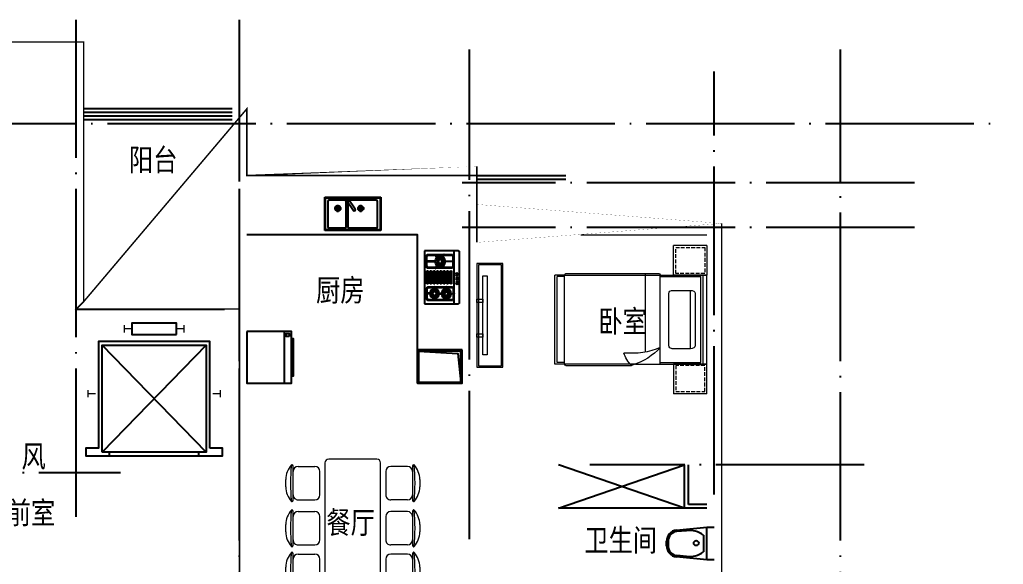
# Model space of a CAD drawing. Extents: x 164940 to 3842273, y 640355 to 1124023.
# Drawn here: x 3807364 to 3820622, y 1103118 to 1110457 of the extents above; entities that cross this region are included whole.
import ezdxf

# ---------------------------------------------------------------- set-up
doc = ezdxf.new("R2010")
doc.units = 0
doc.header["$LTSCALE"] = 1000
doc.header["$MEASUREMENT"] = 0
doc.linetypes.add('DASH', pattern=[0.35, 0.25, -0.1])
doc.linetypes.add('DOTE', pattern=[2.4200000000000004, 2, -0.2, 0.02, -0.2])
for name, color, linetype in [('-厨卫', 154, 'Continuous'), ('-文字', 7, 'Continuous'), ('-管井', 228, 'Continuous'), ('-阳台栏杆', 152, 'Continuous'), ('DOTE', 1, 'DOTE'), ('STAIR', 43, 'Continuous')]:
    doc.layers.add(name, color=color, linetype=linetype)
doc.layers.add('-家具', color=33, linetype='Continuous', lineweight=9)
doc.layers.add('看线', color=5, linetype='Continuous', lineweight=0)
doc.layers.add('-面积-户', color=174, linetype='DASH', plot=False)
doc.styles.add('-黑体', font='SIMHEI.TTF', dxfattribs={"width": 0.8})

# ---------------------------------------------------------------- blocks, each defined once
blk = doc.blocks.new('A$C45025D1E')
for p, q in [((1620.000082479499, 50.00004695117241), (220.0000824794988, 1490.000046951172)), ((1620.000082479499, 1490.000046951143), (220.0000824794988, 50.00004695117241)), ((320.0000824794988, 4.695117240771651e-05), (320.0000824794988, 50.00004695117241)), ((1520.000082479499, 4.695117240771651e-05), (1520.000082479499, 50.00004695117241))]:
    blk.add_line(p, q)
at = {"const_width": 18}
for points in [[(520.0000824794988, 1760.000046951172), (520.0000824794988, 1660.000046951172)], [(1320.000082479499, 1760.000046951172), (1320.000082479499, 1660.000046951172)], [(620.0000824794988, 1710.000046951172), (520.0000824794988, 1710.000046951172)], [(1220.000082479499, 1710.000046951172), (1320.000082479499, 1710.000046951172)], [(30.00008247949881, 885.0000469511724), (30.00008247949881, 785.0000469511724)], [(130.0000824794988, 835.0000469511724), (30.00008247949881, 835.0000469511724)], [(1710.000082479499, 835.0000469511724), (1810.000082479499, 835.0000469511724)], [(1810.000082479499, 885.0000469511724), (1810.000082479499, 785.0000469511724)]]:
    blk.add_lwpolyline(points, dxfattribs=at)
for points in [[(1220.000082479499, 1635.000046951172), (1220.000082479499, 1785.000046951143), (620.0000824794988, 1785.000046951143), (620.0000824794988, 1635.000046951172)], [(1670.000082479499, 100.0000469511724), (1670.000082479499, 1540.000046951143), (170.0000824794988, 1540.000046951143), (170.0000824794988, 100.0000469511724), (8.247949881479144e-05, 100.0000469511724), (8.247949881479144e-05, 4.695117240771651e-05), (1840.000082479499, 4.695117240771651e-05), (1840.000082479499, 100.0000469511724)], [(220.0000824794988, 50.00004695117241), (220.0000824794988, 1490.000046951172), (1620.000082479499, 1490.000046951143), (1620.000082479499, 50.00004695117241)]]:
    blk.add_lwpolyline(points, close=True)
blk = doc.blocks.new('xc1')
for p, q in [((-378.479559328407, 0), (-378.479559328407, 450)), ((-378.479559328407, 450), (378.479559328407, 450)), ((-368.479559328407, 10), (-368.479559328407, 440)), ((-368.479559328407, 440), (368.479559328407, 440)), ((-105.4814500464126, 408.4109874444548), (-322.7741475421935, 408.4109874444548)), ((-63.46327990386635, 426.5922091635293), (-85.18003832641989, 411.4023201439995)), ((-85.18003832641989, 411.4023201439995), (11.55814302526414, 273.0971809896873)), ((33.27490144781768, 288.2870700092171), (-63.46327990386635, 426.5922091635293)), ((316.1396116139367, 408.4109874444548), (-52.93655653111637, 408.4109874444548)), ((368.479559328407, 440), (368.479559328407, 10)), ((378.479559328407, 450), (378.479559328407, 0)), ((-337.7741475421935, 393.4109874444548), (-337.7741475421935, 50.34326487750513)), ((-152.5775352483615, 299.6288677822449), (-248.6143078319728, 299.6288677822449)), ((-200.7713974397629, 248.1341190802632), (-200.7713974397629, 348.3189120593015)), ((-90.48145004641265, 50.34326487750513), (-90.48145004641265, 393.4109874444548)), ((-67.93655653111637, 393.4109874444548), (-67.93655653111637, 50.34326487750513)), ((155.8082830496132, 299.6288677822449), (59.77151046600193, 299.6288677822449)), ((107.6144208582118, 248.1341190802632), (107.6144208582118, 348.3189120593015)), ((331.1396116139367, 50.34326487750513), (331.1396116139367, 393.4109874444548)), ((378.479559328407, 0), (-378.479559328407, 0)), ((368.479559328407, 10), (-368.479559328407, 10)), ((-322.7741475421935, 35.34326487750513), (-105.4814500464126, 35.34326487750513)), ((-52.93655653111637, 35.34326487750513), (316.1396116139367, 35.34326487750513))]:
    blk.add_line(p, q)
for centre, radius in [((-200.7713974397629, 299.6288677822449), 36.13484355663392), ((-200.7713974397629, 299.6288677822449), 27.13484355663391), ((107.6144208582118, 299.6288677822449), 36.13484355663392), ((107.6144208582118, 299.6288677822449), 27.13484355663391)]:
    blk.add_circle(centre, radius)
for centre, radius, start, end in [((-322.7741475421935, 393.4109874444548), 15, 90, 180), ((-105.4814500464126, 393.4109874444548), 15, 0, 90), ((-74.32165911514312, 418.9972646537353), 21.70012077171123, 342.6067890294068, 267.3353041389163), ((-52.93655653111637, 393.4109874444548), 15, 90, 180), ((316.1396116139367, 393.4109874444548), 15, 0, 90), ((22.41652223654091, 280.6921254994231), 13.25094642638578, 214.9710466112959, 34.97104661129587), ((-322.7741475421935, 50.34326487750513), 15, 180, 270), ((-105.4814500464126, 50.34326487750513), 15, 270, 0), ((-52.93655653111637, 50.34326487750513), 15, 180, 270), ((316.1396116139367, 50.34326487750513), 15, 270, 0)]:
    blk.add_arc(centre, radius, start, end)
blk = doc.blocks.new('m')
for p, q in [((-355.7634913567454, 468.8472961771768), (355.7770910095423, 468.8472963962122)), ((-355.7634912151843, 10.23512042936636), (-355.7634913567454, 468.8472961771768)), ((-307.4981349818408, 413.7893175088684), (-307.4981348877773, 107.3488909411826)), ((-299.4981349818408, 413.7893175113131), (-299.4981348877773, 107.3488909436273)), ((-151.7539077568799, 443.7893175567733), (-277.4981349911541, 443.7893175180652)), ((-151.7539077550173, 435.7893175568315), (-277.4981349892914, 435.7893175180652)), ((-218.4098225226626, 441.1951235950692), (-213.834559594281, 441.1951235964661)), ((-218.409822486341, 323.3859023717232), (-218.4098225226626, 441.1951235950692)), ((-213.834559594281, 441.1951235964661), (-213.8345595588908, 323.3859023731202)), ((-129.7539076535031, 107.3488909958978), (-129.753907748498, 413.7893175635836)), ((-121.7539076535031, 107.3488909983425), (-121.7539077475667, 413.7893175660283)), ((89.58245554473251, 437.4555363449617), (-86.63627119269222, 437.4555362907122)), ((-86.63627119269222, 437.4555362907122), (-86.63627118710428, 420.7992306943634)), ((-86.63627118710428, 420.7992306943634), (89.58245554938912, 420.7992307485547)), ((89.58245554938912, 420.7992307485547), (89.58245554473251, 437.4555363449617)), ((128.2859316123649, 409.030494861654), (128.2859317064285, 102.5900682939682)), ((136.2859316123649, 409.0304948641569), (136.2859317064285, 102.5900682964711)), ((284.0301588373259, 439.0304949096171), (158.2859316030517, 439.030494870909)), ((284.0301588391885, 431.0304949096171), (158.2859316058457, 431.030494870909)), ((215.4765744255856, 441.1233369074762), (220.0518373530358, 441.1233369088732)), ((215.4765744488686, 365.4116468434222), (215.4765744255856, 441.1233369074762)), ((220.0518373530358, 441.1233369088732), (220.0518373772502, 365.4116468448774)), ((306.0301589407027, 102.5900683486834), (306.0301588466391, 409.0304949163692)), ((314.0301589407027, 102.5900683511281), (314.0301588466391, 409.0304949188139)), ((355.7770910095423, 468.8472963962122), (355.7770911511034, 9.764874946675263)), ((-307.397068053484, 317.9250673094648), (-308.9522854499519, 313.138600325794)), ((-308.9522854499519, 313.138600325794), (-259.8533440856263, 297.1853872289648)), ((-258.2981266891584, 301.9718542126939), (-307.397068053484, 317.9250673094648)), ((-259.8533440856263, 297.1853872289648), (-258.2981266891584, 301.9718542126939)), ((-213.8345595588908, 323.3859023731202), (-218.409822486341, 323.3859023717232)), ((-170.9539159722626, 301.9718542395858), (-121.8549746181816, 317.9250673666247)), ((-169.3986985730007, 297.1853872568463), (-170.9539159722626, 301.9718542395858)), ((-120.2997572179884, 313.138600383827), (-169.3986985730007, 297.1853872568463)), ((-121.8549746181816, 317.9250673666247), (-120.2997572179884, 313.138600383827)), ((89.58245555870235, 392.1203606511699), (-86.63627117872238, 392.1203605969204)), ((-86.63627117872238, 392.1203605969204), (-86.63627117313445, 375.4640550005133)), ((-86.63627117313445, 375.4640550005133), (89.58245556335896, 375.4640550547629)), ((89.58245557267219, 346.7851849573781), (-86.63627116475254, 346.7851849031285)), ((-86.63627116475254, 346.7851849031285), (-86.63627115916461, 330.1288793067215)), ((-86.63627115916461, 330.1288793067215), (89.5824555773288, 330.128879360971)), ((89.58245558664203, 301.4500092635863), (-86.6362711507827, 301.4500092093367)), ((-86.6362711507827, 301.4500092093367), (-86.63627114519477, 284.7937036129297)), ((-86.63627114519477, 284.7937036129297), (89.58245559129864, 284.793703667121)), ((89.58245556335896, 375.4640550547629), (89.58245555870235, 392.1203606511699)), ((89.5824555773288, 330.128879360971), (89.58245557267219, 346.7851849573781)), ((89.58245559129864, 284.793703667121), (89.58245558664203, 301.4500092635863)), ((128.3411434413865, 332.571567013918), (188.0642791669816, 332.5715670323116)), ((128.3411434432492, 327.9963040862931), (128.3411434413865, 332.571567013918)), ((188.0642791679129, 327.9963041046867), (128.3411434432492, 327.9963040862931)), ((188.0642791669816, 332.5715670323116), (188.0642791679129, 327.9963041046867)), ((220.0518373772502, 365.4116468448774), (215.4765744488686, 365.4116468434222)), ((217.6099670212716, 301.4901975846151), (222.1852299487218, 301.4901975860121)), ((217.6099670501426, 206.5922179786721), (217.6099670212716, 301.4901975846151)), ((222.1852299487218, 301.4901975860121), (222.1852299775928, 206.5922179801273)), ((313.7402029698715, 332.5715670710197), (254.0170672442764, 332.5715670526261)), ((254.0170672442764, 332.5715670526261), (254.017067246139, 327.9963041250012)), ((254.017067246139, 327.9963041250012), (313.7402029708028, 327.9963041433366)), ((313.7402029708028, 327.9963041433366), (313.7402029698715, 332.5715670710197)), ((-308.9522854173556, 207.9996081233257), (-259.8533440632746, 223.9528212504229)), ((-307.3970680180937, 203.2131411405862), (-308.9522854173556, 207.9996081233257)), ((-258.2981266630813, 219.1663542676833), (-307.3970680180937, 203.2131411405862)), ((-259.8533440632746, 223.9528212504229), (-258.2981266630813, 219.1663542676833)), ((-213.8345595197752, 197.7523061345564), (-218.4098224472255, 197.7523061331594)), ((-218.4098224472255, 197.7523061331594), (-218.4098224109039, 79.94308490987169)), ((-213.8345594834536, 79.94308491126867), (-213.8345595197752, 197.7523061345564)), ((-169.398698550649, 223.9528212782461), (-170.9539159471169, 219.1663542945753)), ((-170.9539159471169, 219.1663542945753), (-121.8549745827913, 203.2131411977462)), ((-120.2997571853921, 207.999608181417), (-169.398698550649, 223.9528212782461)), ((-121.8549745827913, 203.2131411977462), (-120.2997571853921, 207.999608181417)), ((89.58245560061187, 256.1148335697362), (-86.63627113681287, 256.1148335154867)), ((-86.63627113681287, 256.1148335154867), (-86.63627113122493, 239.4585279190796)), ((-86.63627113122493, 239.4585279190796), (89.58245560526848, 239.4585279733292)), ((89.5824556145817, 210.7796578759444), (-86.63627112284303, 210.7796578216949)), ((-86.63627112284303, 210.7796578216949), (-86.63627111725509, 194.1233522252878)), ((-86.63627111725509, 194.1233522252878), (89.58245561923832, 194.1233522795374)), ((89.58245562762022, 165.4444821820944), (-86.63627110887319, 165.444482127903)), ((-86.63627110887319, 165.444482127903), (-86.63627110328525, 148.788176531496)), ((-86.63627110328525, 148.788176531496), (89.58245563320816, 148.7881765857455)), ((89.58245560526848, 239.4585279733292), (89.58245560061187, 256.1148335697362)), ((89.58245561923832, 194.1233522795374), (89.5824556145817, 210.7796578759444)), ((89.58245563320816, 148.7881765857455), (89.58245562762022, 165.4444821820944)), ((128.3411434907466, 174.8180093244882), (188.0642792154104, 174.8180093428819)), ((128.3411434916779, 170.2427463968634), (128.3411434907466, 174.8180093244882)), ((188.0642792163417, 170.242746415257), (128.3411434916779, 170.2427463968634)), ((188.0642792154104, 174.8180093428819), (188.0642792163417, 170.242746415257)), ((222.1852299775928, 206.5922179801273), (217.6099670501426, 206.5922179786721)), ((223.2520308410749, 144.0770523414831), (218.6767679136246, 144.0770523400861)), ((218.6767679136246, 144.0770523400861), (218.6767679359764, 70.49722630286124)), ((223.2520308634266, 70.49722630425822), (223.2520308410749, 144.0770523414831)), ((313.7402030183002, 174.8180093815899), (254.0170672927052, 174.8180093631963)), ((254.0170672927052, 174.8180093631963), (254.0170672945678, 170.2427464355133)), ((254.0170672945678, 170.2427464355133), (313.7402030192316, 170.2427464539069)), ((313.7402030192316, 170.2427464539069), (313.7402030183002, 174.8180093815899)), ((355.7770911324769, 68.10911868780386), (-355.7634912338108, 68.10911846876843)), ((-345.7702911831439, 0.2351227444014512), (345.7702911831439, -0.2351227444014512)), ((-277.498134881258, 85.34889095037943), (-151.7539076469839, 85.34889098908752)), ((-277.498134878464, 77.34889095043764), (-151.7539076441899, 77.34889098914573)), ((-218.4098224109039, 79.94308490987169), (-213.8345594834536, 79.94308491126867)), ((89.58245564159006, 120.1093064883025), (-86.63627109490335, 120.109306434053)), ((-86.63627109490335, 120.109306434053), (-86.63627108931541, 103.4530008377042)), ((-86.63627108931541, 103.4530008377042), (89.582455647178, 103.4530008919537)), ((89.582455647178, 103.4530008919537), (89.58245564159006, 120.1093064883025)), ((158.2859317129478, 80.59006830322323), (284.0301589472219, 80.59006834193133)), ((158.2859317157418, 72.59006830322323), (284.0301589500159, 72.59006834193133)), ((218.6767679359764, 70.49722630286124), (223.2520308634266, 70.49722630425822))]:
    blk.add_line(p, q)
for centre, radius in [((-213.3104646811262, 257.094074982102), 70.09326768931929), ((-213.3104646811262, 257.094074982102), 47.27171990812843), ((-213.3104646811262, 257.094074982102), 41.77171990812843), ((-213.3104646811262, 257.094074982102), 25.27171990812844), ((218.9072806527838, 333.9015747685917), 63.72115244483573), ((218.9072806527838, 333.9015747685917), 42.97429082557129), ((218.9072806527838, 333.9015747685917), 37.97429082557129), ((218.9072806527838, 333.9015747685917), 22.97429082557131), ((221.0406732540578, 174.0161530530313), 63.72115244483573), ((221.0406732540578, 174.0161530530313), 42.97429082557129), ((221.0406732540578, 174.0161530530313), 37.97429082557129), ((221.0406732540578, 174.0161530530313), 22.97429082557131), ((-40.58477921504527, 34.40674316883087), 16.15891210973495), ((18.94860550202429, 29.64779873104999), 16.15891210973495), ((76.10056280810386, 32.02727097668685), 16.15891210973495)]:
    blk.add_circle(centre, radius)
for centre, radius, start, end in [((-277.4981349818408, 413.7893175180652), 30.00000000000049, 90, 180.0000000166753), ((-277.4981349818408, 413.7893175181234), 21.99999999998268, 90, 180.0000000166753), ((-151.753907748498, 413.7893175568315), 29.99999999998959, 1.667526652835144e-08, 90), ((-151.753907748498, 413.7893175568315), 21.99999999999721, 1.667526652835144e-08, 90), ((158.2859316123649, 409.030494870909), 30.00000000000779, 90, 180.0000000166753), ((158.2859316123649, 409.030494870909), 22.00000000000087, 90, 180.0000000166753), ((284.0301588466391, 409.0304949096171), 30.00000000000414, 1.667526652835144e-08, 90), ((284.0301588466391, 409.0304949096171), 21.99999999998265, 1.667526652835144e-08, 90), ((-345.7634912151843, 10.23512043245137), 9.999999999999995, 180.0000000166753, 269.9610390505068), ((-277.4981348877773, 107.3488909504376), 29.99999999998959, 180.0000000166753, 270), ((-277.4981348877773, 107.3488909504376), 22.00000000001177, 180.0000000166753, 270), ((-151.7539076535031, 107.3488909891457), 30.0000000000005, 270, 1.667526652835144e-08), ((-151.7539076535031, 107.3488909890875), 21.99999999998994, 270, 1.667526652835144e-08), ((158.2859317064285, 102.5900683032232), 30.00000000001871, 180.0000000166753, 270), ((158.2859317064285, 102.5900683032232), 22.00000000001177, 180.0000000166753, 270), ((284.0301589407027, 102.5900683419313), 29.99999999998596, 270, 1.667526652835144e-08), ((284.0301589407027, 102.5900683419313), 21.99999999998994, 270, 1.667526652835144e-08), ((345.7770911511034, 9.764874943590257), 9.999999999999995, 269.9610390505068, 1.667526652835144e-08)]:
    blk.add_arc(centre, radius, start, end)
blk = doc.blocks.new('d2')
blk.add_line((350, -500), (-350, -500))
for points in [[(350, 0), (-350, 0), (-350, -600), (350, -600)], [(280, -570), (280, -530), (320, -530), (320, -570)], [(-250, -620), (250, -620), (250, -600), (-250, -600)], [(-250, -620), (-250, -630), (250, -630), (250, -620)]]:
    blk.add_lwpolyline(points, close=True)
blk = doc.blocks.new('A$C6F030B8F')
for p, q in [((273.4950913527282, 1808.523800458119), (372.6282256689738, 1808.523800458119)), ((881.8601397314342, 1808.523800458119), (980.9932740476797, 1808.523800458119)), ((1454.236752417637, 1808.523800458119), (1553.369886733883, 1808.523800458119)), ((93.06165851082187, 1708.523800458119), (553.0616585108219, 1708.523800458119)), ((98.06165851082187, 1641.023800458119), (98.06165851082187, 1416.023800458119)), ((548.0616585108219, 1641.023800458119), (548.0616585108219, 1416.023800458119)), ((701.4267068895278, 1708.523800458119), (1161.426706889528, 1708.523800458119)), ((706.4267068895278, 1641.023800458119), (706.4267068895278, 1416.023800458119)), ((1156.426706889528, 1641.023800458119), (1156.426706889528, 1416.023800458119)), ((1273.803319575731, 1708.523800458119), (1733.803319575731, 1708.523800458119)), ((1278.803319575731, 1641.023800458119), (1278.803319575731, 1416.023800458119)), ((1728.803319575731, 1641.023800458119), (1728.803319575731, 1416.023800458119)), ((165.5616585108219, 1348.523800458119), (480.5616585108219, 1348.523800458119)), ((773.9267068895278, 1348.523800458119), (1088.926706889528, 1348.523800458119)), ((1346.303319575731, 1348.523800458119), (1661.303319575731, 1348.523800458119)), ((0.001522393722552806, 1229.261700655799), (0.001522393722552806, 579.2617006557994)), ((1765.636489627534, 1279.261700655799), (50.00152239372255, 1279.261700655799)), ((1815.636489627534, 579.2617006557994), (1815.636489627534, 1229.261700655799)), ((50.00152239372255, 529.2617006557994), (1765.636489627534, 529.2617006557994)), ((480.5616585108219, 459.9996008534799), (165.5616585108219, 459.9996008534799)), ((1088.926706889528, 459.9996008534799), (773.9267068895278, 459.9996008534799)), ((1661.303319575731, 459.9996008534799), (1346.303319575731, 459.9996008534799)), ((98.06165851082187, 167.4996008534799), (98.06165851082187, 392.4996008534799)), ((548.0616585108219, 167.4996008534799), (548.0616585108219, 392.4996008534799)), ((706.4267068895278, 167.4996008534799), (706.4267068895278, 392.4996008534799)), ((1156.426706889528, 167.4996008534799), (1156.426706889528, 392.4996008534799)), ((1278.803319575731, 167.4996008534799), (1278.803319575731, 392.4996008534799)), ((1728.803319575731, 167.4996008534799), (1728.803319575731, 392.4996008534799)), ((553.0616585108219, 99.99960085347993), (93.06165851082187, 99.99960085347993)), ((1161.426706889528, 99.99960085347993), (701.4267068895278, 99.99960085347993)), ((1733.803319575731, 99.99960085347993), (1273.803319575731, 99.99960085347993)), ((372.6282256689738, -0.0003991465200670063), (273.4950913527282, -0.0003991465200670063)), ((980.9932740476797, -0.0003991465200670063), (881.8601397314342, -0.0003991465200670063)), ((1553.369886733883, -0.0003991465200670063), (1454.236752417637, -0.0003991465200670063))]:
    blk.add_line(p, q)
for centre, radius, start, end in [((83.83425769075984, 1724.66957237653), 10, 130.7265433118913, 202.6699912160863), ((283.2160704217386, 1493.083929135872), 315.5896225382623, 91.76513784487254, 130.7265433118913), ((323.0616585108219, -969.3144502629293), 2712.716921149136, 84.80230403046075, 95.19769596953925), ((362.9072465999634, 1493.083929135872), 315.5896225382623, 49.27345668810868, 88.23486215512744), ((562.2890593309421, 1724.66957237653), 10, 337.3300087839137, 49.27345668810868), ((692.1993060694658, 1724.66957237653), 10, 130.7265433118913, 202.6699912160863), ((891.5811188004445, 1493.083929135872), 315.5896225382623, 91.76513784487254, 130.7265433118913), ((931.4267068895278, -969.3144502629293), 2712.716921149136, 84.80230403046075, 95.19769596953925), ((971.2722949786694, 1493.083929135872), 315.5896225382623, 49.27345668810868, 88.23486215512744), ((1170.654107709648, 1724.66957237653), 10, 337.3300087839137, 49.27345668810868), ((1264.575918755669, 1724.66957237653), 10, 130.7265433118913, 202.6699912160863), ((1463.957731486647, 1493.083929135872), 315.5896225382623, 91.76513784487254, 130.7265433118913), ((1503.803319575731, -969.3144502629293), 2712.716921149136, 84.80230403046075, 95.19769596953925), ((1543.648907664872, 1493.083929135872), 315.5896225382623, 49.27345668810868, 88.23486215512744), ((1743.030720395851, 1724.66957237653), 10, 337.3300087839137, 49.27345668810868), ((93.06165851082187, 1728.523800458119), 20, 202.6699912160863, 270), ((165.5616585108219, 1641.023800458119), 67.5, 90, 180), ((480.5616585108219, 1641.023800458119), 67.5, 0, 90), ((553.0616585108219, 1728.523800458119), 20, 270, 337.3300087839137), ((701.4267068895278, 1728.523800458119), 20, 202.6699912160863, 270), ((773.9267068895278, 1641.023800458119), 67.5, 90, 180), ((1088.926706889528, 1641.023800458119), 67.5, 0, 90), ((1161.426706889528, 1728.523800458119), 20, 270, 337.3300087839137), ((1273.803319575731, 1728.523800458119), 20, 202.6699912160863, 270), ((1346.303319575731, 1641.023800458119), 67.5, 90, 180), ((1661.303319575731, 1641.023800458119), 67.5, 0, 90), ((1733.803319575731, 1728.523800458119), 20, 270, 337.3300087839137), ((165.5616585108219, 1416.023800458119), 67.5, 180, 270), ((480.5616585108219, 1416.023800458119), 67.5, 270, 0), ((773.9267068895278, 1416.023800458119), 67.5, 180, 270), ((1088.926706889528, 1416.023800458119), 67.5, 270, 0), ((1346.303319575731, 1416.023800458119), 67.5, 180, 270), ((1661.303319575731, 1416.023800458119), 67.5, 270, 0), ((50.00152239372255, 1229.261700655799), 50, 90, 180), ((1765.636489627534, 1229.261700655799), 50, 0, 90), ((50.00152239372255, 579.2617006557994), 50, 180, 270), ((1765.636489627534, 579.2617006557994), 50, 270, 0), ((165.5616585108219, 392.4996008534799), 67.5, 90, 180), ((480.5616585108219, 392.4996008534799), 67.5, 0, 90), ((773.9267068895278, 392.4996008534799), 67.5, 90, 180), ((1088.926706889528, 392.4996008534799), 67.5, 0, 90), ((1346.303319575731, 392.4996008534799), 67.5, 90, 180), ((1661.303319575731, 392.4996008534799), 67.5, 0, 90), ((165.5616585108219, 167.4996008534799), 67.5, 180, 270), ((480.5616585108219, 167.4996008534799), 67.5, 270, 0), ((773.9267068895278, 167.4996008534799), 67.5, 180, 270), ((1088.926706889528, 167.4996008534799), 67.5, 270, 0), ((1346.303319575731, 167.4996008534799), 67.5, 180, 270), ((1661.303319575731, 167.4996008534799), 67.5, 270, 0), ((83.83425769075984, 83.85382893512724), 10, 157.3300087839137, 229.2734566881087), ((93.06165851082187, 79.99960085347993), 20, 90, 157.3300087839137), ((283.2160704217386, 315.4394721757271), 315.5896225382623, 229.2734566881087, 268.2348621551275), ((323.0616585108219, 2777.837851574528), 2712.716921149136, 264.8023040304607, 275.1976959695393), ((362.9072465999634, 315.4394721757271), 315.5896225382623, 271.7651378448725, 310.7265433118913), ((553.0616585108219, 79.99960085347993), 20, 22.66999121608625, 90), ((562.2890593309421, 83.85382893512724), 10, 310.7265433118913, 22.66999121608625), ((692.1993060694658, 83.85382893512724), 10, 157.3300087839137, 229.2734566881087), ((701.4267068895278, 79.99960085347993), 20, 90, 157.3300087839137), ((891.5811188004445, 315.4394721757271), 315.5896225382623, 229.2734566881087, 268.2348621551275), ((931.4267068895278, 2777.837851574528), 2712.716921149136, 264.8023040304607, 275.1976959695393), ((971.2722949786694, 315.4394721757271), 315.5896225382623, 271.7651378448725, 310.7265433118913), ((1161.426706889528, 79.99960085347993), 20, 22.66999121608625, 90), ((1170.654107709648, 83.85382893512724), 10, 310.7265433118913, 22.66999121608625), ((1264.575918755669, 83.85382893512724), 10, 157.3300087839137, 229.2734566881087), ((1273.803319575731, 79.99960085347993), 20, 90, 157.3300087839137), ((1463.957731486647, 315.4394721757271), 315.5896225382623, 229.2734566881087, 268.2348621551275), ((1503.803319575731, 2777.837851574586), 2712.716921149136, 264.8023040304607, 275.1976959695393), ((1543.648907664872, 315.4394721757271), 315.5896225382623, 271.7651378448725, 310.7265433118913), ((1733.803319575731, 79.99960085347993), 20, 22.66999121608625, 90), ((1743.030720395851, 83.85382893512724), 10, 310.7265433118913, 22.66999121608625)]:
    blk.add_arc(centre, radius, start, end)
blk = doc.blocks.new('aaaaaaa')
for points in [[(49.9998601017287, -49.99953105137683), (50.0003885262413, 550.0004689483903), (500.0003885260085, 549.9999992377125), (499.9998601014959, -50.00000076182187)], [(64.99987771583255, -34.99954866548069), (65.00037091202103, 535.0004513342865), (485.0003709117882, 535.0000168518163), (484.9998777155997, -34.99998314771801)]]:
    blk.add_lwpolyline(points, close=True)
blk.add_lwpolyline([(65.00037091202103, 535.0004513342865), (99.28066768718418, 7.353326925076544), (484.9998777155997, -34.99998314771801)])
blk = doc.blocks.new('ds')
at = {"ltscale": 0.5}
blk.add_lwpolyline([(0, -700), (350, -700), (350, 700), (0, 700)], close=True, dxfattribs=at)
at = {"color": 251, "ltscale": 40}
for points in [[(20, -680), (330, -680), (330, 680), (20, 680)], [(210.0078524863347, 533.1325999547844), (268.1349783958867, 533.1325999547844), (268.1349783958867, -533.1327305862214), (210.0078524863347, -533.1327305862214)], [(268.1349783958867, 294.3722413688665), (349.9999766899273, 294.3722413688665), (349.9999766899273, 246.4544823274482), (268.1349783958867, 246.4544823274482)], [(268.1349783958867, -171.949286054587), (349.9999766899273, -171.949286054587), (349.9999766899273, -219.8670450960053), (268.1349783958867, -219.8670450960053)]]:
    blk.add_lwpolyline(points, close=True, dxfattribs=at)
blk = doc.blocks.new('cc1200')
for p, q in [((-449.9927250687033, 600.0142436467577), (-449.9863990702434, 1000.014243614161)), ((0.01360089669469744, 1000.008787440485), (-449.9863990702434, 1000.014243614161)), ((0.01360089669469744, 1000.008787440485), (0.007274898234754801, 600.0087874730816)), ((-1920.007274756907, 599.9867202816531), (-2050.007274747244, 599.9851440537022)), ((-2049.992725219461, -600.0027164592175), (-2050.007274747244, 599.9851440537022)), ((-1920.007032260182, 579.9767202830408), (-2020.007032252965, 579.9755078000017)), ((-2019.992967710481, -580.0029957176885), (-2020.007032252965, 579.9755078000017)), ((-1920.007274756907, 599.9867202816531), (-629.1024662019918, 600.0023722834885)), ((-1919.992402755539, -600.0039266202366), (-1920.007272295421, 599.9867202816531)), ((-1900.007517254911, 619.9869627769804), (-649.1027086970862, 620.0021297853673)), ((-829.4683766522212, -431.5994335097494), (-829.4811269948259, 619.9999427277362)), ((-629.0879166742088, -599.9854882294312), (-629.1025470341556, 606.6690389496507)), ((-629.1024662019918, 600.0023722834885), (-0.007274898234754801, 600.0099999560043)), ((-629.102223705384, 579.9923722849926), (-80.00703239545692, 579.9990299709607)), ((0.007274898234754801, 600.0087874730816), (-449.9927250687033, 600.0142436467577)), ((-79.99296759243589, -580.0009699437069), (-80.00703239545692, 579.9990299709607)), ((-49.99272509815637, -600.0006061972817), (-50.00727489439305, 600.0093937144848)), ((0.007274898234754801, -599.999999955995), (-0.007274898234754801, 600.0099999560043)), ((-515.2470082632499, -353.3841423239792), (-515.2555775807705, 353.3735840853769)), ((-455.2560625784099, 393.37431157229), (-219.8586856486509, 393.3771657255711)), ((-219.8491463445826, -393.3805606779642), (-219.8586856486509, 393.3771657255711)), ((-159.858200659859, 353.377893218305), (-159.849631342222, -353.3798331910511)), ((-219.8491463445826, -393.3805606779642), (-455.246523274458, -393.3834148312453)), ((-1919.992402756936, -600.0038359961472), (-2049.992725219461, -600.0027164592175)), ((-1919.992652636371, -580.003926611389), (-2019.992967710481, -580.0029957176885)), ((-962.3042004550807, -600.0116678191116), (-1919.992402756936, -600.0038359961472)), ((-1899.992482465226, -620.0230371321086), (-1017.052930254256, -620.0123316397658)), ((-962.3042004550807, -600.0116678191116), (0.007274898234754801, -599.999999955995)), ((-629.0881589023629, -580.0076276295586), (-79.99296759243589, -580.0009699437069)), ((0.007274898234754801, -599.999999955995), (-449.9927250687033, -600.0054561296711)), ((-449.9927250687033, -600.0054561296711), (-449.9863990702434, -1000.005456097075)), ((0.01360089657828212, -999.9999999233987), (0.007274898234754801, -599.999999955995)), ((0.01360089657828212, -999.9999999233987), (-449.9863990702434, -1000.005456097075))]:
    blk.add_line(p, q)
at = {"linetype": 'DASH', "ltscale": 0.2}
for p, q in [((-419.9924825743074, 620.0138799000997), (-419.9867850812152, 970.0138798739063)), ((-419.9867850812152, 970.0138798739063), (-29.98678510985337, 970.0091511900537)), ((-29.98678510985337, 970.0091511900537), (-29.99248260306194, 620.0091512162471)), ((-29.99248260306194, 620.0091512162471), (-419.9924825743074, 620.0138799000997)), ((-29.99248260306194, -620.0003636991605), (-419.9924825743074, -620.0050923830131)), ((-419.9924825743074, -620.0050923830131), (-419.9867850812152, -970.0050923568197)), ((-29.98678510985337, -970.0003636729671), (-29.99248260306194, -620.0003636991605)), ((-419.9867850812152, -970.0050923568197), (-29.98678510985337, -970.0003636729671))]:
    blk.add_line(p, q, dxfattribs=at)
at = {"extrusion": (0, 0, -1)}
for centre, major_axis, ratio, start_param, end_param in [((-1889.362824511831, 600.8117778517772), (30.66941527954194, 0.0003718615117240127), 0.6666666666661658, 3.101247421675391, 4.357942978873208), ((-455.2555775851943, 353.3743115752004), (59.99999999559076, 0.0007274898417666996), 0.6666666666666666, 3.141592653590251, 4.712388980384893), ((-219.8582006554352, 353.3771657284815), (59.99999999559076, 0.000727489804303334), 0.6666666666666667, 4.712388980384477, 6.283185307179107), ((-1019.833402449149, 25.48435908590909), (720.713113695395, 0.008738524336638137), 0.6666666666665532, 0.9977972291106587, 1.711339163847665), ((-1441.535602437914, -57.84120673860889), (943.957325463139, 0.01144532250198085), 0.6666666666666566, 0.5342010753924376, 1.10439737859069), ((-455.2470082676737, -353.3834148341557), (59.99999999559076, 0.0007274898536904949), 0.6666666666666666, 1.570796326795232, 3.141592653590548), ((-219.8496313377982, -353.3805606808746), (59.99999999559804, 0.0007274898411406222), 0.6666666666670709, 1.169286889535215e-12, 1.570796326795335), ((-356.7187677620677, -341.574328460847), (781.2626546587985, 0.009472676951327585), 0.6666666666668036, 2.577779407382923, 2.931402976588223), ((-1889.311130824382, -600.8305213471176), (30.70632749939887, 0.0003723089743456178), 0.6666666666674429, 1.926086730099812, 3.182000863741628)]:
    blk.add_ellipse(centre, major_axis=major_axis, ratio=ratio, start_param=start_param, end_param=end_param, dxfattribs=at)
at = {"extrusion": (0, 0, -0.9999999999999998)}
blk.add_ellipse((-649.1025470326422, 606.6687964530429), major_axis=(19.99999999853025, 0.0002424965726219367), ratio=0.6666666666666667, start_param=4.712388980383031, end_param=6.283185307176946, dxfattribs=at)
blk = doc.blocks.new('6ttt')
for p, q in [((452692.0371812469, -71069.35553634587), (452794.6882590256, -71069.35553634587)), ((452794.6882590256, -71069.35553634587), (453200.401816431, -71108.93193557236)), ((452794.6882590256, -71069.35553634587), (452794.6882590256, -71509.35553634592)), ((452839.7153471311, -71402.35920551624), (452839.7153471313, -71176.35186717559)), ((453068.4063454731, -71116.35854808251), (453198.3066754437, -71128.82189244126)), ((453314.6882590256, -71320.60446060327), (453314.6882590256, -71258.10661208851)), ((453334.6882590256, -71258.10661208845), (453334.6882590256, -71320.60446060327)), ((453068.4063454751, -71462.35252460909), (453198.3066754437, -71449.88918025051)), ((452794.6882590256, -71509.35553634592), (452692.0371812469, -71509.35553634592)), ((453200.401816431, -71469.7791371193), (452794.6882590256, -71509.35553634592))]:
    blk.add_line(p, q)
at = {"color": 8}
blk.add_circle((452936.0840029191, -71294.84512437358), 33.60610255831853, dxfattribs=at)
for centre, radius, start, end in [((453029.019746554, -71432.09411976743), 318.1827390204248, 82.88934026041919, 126.5094215148627), ((453184.6882590256, -71258.10661208851), 130, 0, 83.9868306807482), ((453184.6882590256, -71258.10661208845), 150.0000000000067, 0, 83.9868306807482), ((453184.6882590256, -71320.60446060327), 130, 276.0131693192519, 0), ((453184.6882590256, -71320.60446060327), 150.0000000000032, 276.0131693192519, 0), ((453029.019746554, -71146.61695292439), 318.1827390204248, 233.4905784851373, 277.1106597395809)]:
    blk.add_arc(centre, radius, start, end)

msp = doc.modelspace()

# ---------------------------------------------------------------- linework, layer by layer
at = {"layer": '-厨卫'}
for p, q in [((3814627.003415043, 1103874.98569803), (3816327.00316246, 1104457.493803967)), ((3816327.00316246, 1103874.985698025), (3814627.003415046, 1104457.493803945)), ((3816327.00316246, 1103874.985698025), (3814627.003415043, 1103874.98569803))]:
    msp.add_line(p, q, dxfattribs=at)
msp.add_lwpolyline([(3812727.003446911, 1105557.493803818), (3812727.003446911, 1107557.202977482), (3810427.003457276, 1107557.202977482)], dxfattribs=at)
at = {"layer": '-管井'}
for p, q in [((3816327.00316246, 1103874.985698025), (3816327.00316246, 1104457.493803967)), ((3816377.00316246, 1103924.985697844), (3816377.00316246, 1104457.493803968)), ((3816627.003162474, 1103924.985698025), (3816377.003162474, 1103924.985698025)), ((3816627.003162474, 1103874.985698025), (3816327.00316246, 1103874.985698025))]:
    msp.add_line(p, q, dxfattribs=at)
at = {"layer": '-阳台栏杆'}
for p, q in [((3810226.996176014, 1109207.202977203), (3808226.996176878, 1109207.493803247)), ((3810227.003446666, 1109257.202976675), (3808227.003447529, 1109257.493802718)), ((3810226.981634712, 1109107.202978261), (3808226.981635577, 1109107.493804304)), ((3810226.988905363, 1109157.202977732), (3808226.988906228, 1109157.493803775)), ((3813526.991299831, 1108357.202977482), (3814727.003386628, 1108357.202977482)), ((3813526.991548243, 1108307.201332655), (3814727.003635041, 1108307.201332655))]:
    msp.add_line(p, q, dxfattribs=at)
at = {"layer": '-面积-户', "const_width": 20}
for points in [[(3806727.00341507, 1096454.59796334), (3807526.9838878, 1095457.493813126), (3807527.00174479, 1096457.493803953), (3814626.958255759, 1094657.37131373), (3814626.958255759, 1095857.493803936), (3818527.003415055, 1095857.493803935), (3818527.003415055, 1102357.493803954), (3816827.00338661, 1102357.493803954), (3816827.00338662, 1107757.182201998), (3813527.003386627, 1107757.182202003), (3813527.003386628, 1108357.202977482), (3810427.003398606, 1108357.20295246), (3810427.00338327, 1109257.202978289), (3808227.003445177, 1106657.493803476), (3808227.003445177, 1110157.493803525), (3805227.003445197, 1110157.493803525)], [(3806727.00341507, 1096454.59796334), (3807526.9838878, 1095457.493803954), (3807527.00174479, 1096457.493803953), (3814626.958255761, 1094657.371313729), (3814626.958255761, 1095857.493803936), (3818527.003415055, 1095857.493803935), (3818527.003415056, 1102357.493803954), (3816827.00338661, 1102357.493803957), (3816827.00338662, 1107757.182201998), (3816827.00338662, 1107757.182201998), (3813527.003386627, 1107757.473032837), (3813527.003386628, 1108357.202977482), (3810427.003390534, 1108357.202977482), (3810427.00338327, 1109257.202978289), (3808227.003445177, 1106657.493803476), (3808127.003445027, 1106557.493803813), (3810327.003384741, 1106557.493803815), (3810327.003384741, 1102931.887418837), (3810327.003384741, 1102657.461128966), (3808227.236580221, 1102657.461128966), (3808227.209878183, 1101507.493867441), (3806727.00341507, 1101507.493867441), (3806727.00341507, 1096454.59796334)]]:
    msp.add_lwpolyline(points, dxfattribs=at)
at = {"layer": 'DOTE'}
for p, q in [((3808127.00344489, 1103757.493803613), (3808127.00344531, 1110457.493803663)), ((3810327.00344489, 1103757.493803613), (3810327.003445309, 1110457.493803663)), ((3810327.003413029, 1103757.493803613), (3810327.003413448, 1110457.493803663)), ((3810327.003384604, 1103757.493803613), (3810327.003385024, 1110457.493803663)), ((3810327.003473314, 1103757.493803613), (3810327.003473734, 1110457.493803663)), ((3813427.003415065, 1103457.202977439), (3813427.003415058, 1110057.493803663)), ((3813427.00347535, 1103457.202977439), (3813427.003475343, 1110057.493803663)), ((3818427.003415049, 1093757.493804266), (3818427.003415058, 1110057.493803661)), ((3810327.003409665, 1093757.493804268), (3810327.003411266, 1109897.129733447)), ((3816727.003415065, 1104057.493803978), (3816727.003415077, 1109757.493803663)), ((3794027.003415085, 1109057.493803663), (3820622.453004028, 1109057.493803663)), ((3819427.003415064, 1108257.493804002), (3813327.003415056, 1108257.493804003)), ((3819427.003415064, 1107657.493804002), (3813327.003415056, 1107657.493804003)), ((3808127.003445027, 1106557.493803813), (3810327.003473489, 1106557.493803815)), ((3818748.626495863, 1104457.493803964), (3815048.626495862, 1104457.493803964)), ((3802783.729871982, 1104357.493803476), (3808722.119791728, 1104357.493803476))]:
    msp.add_line(p, q, dxfattribs=at)
at = {"layer": '看线'}
msp.add_line((3814927.003386627, 1107557.182202001), (3816627.003386619, 1107557.182201998), dxfattribs=at)

# ---------------------------------------------------------------- block references
at = {"layer": '-厨卫'}
msp.add_blockref('xc1', (3811853.919986981, 1107614.872972806), dxfattribs=at)
at = {"layer": '-厨卫', "xscale": -1, "rotation": 90}
msp.add_blockref('m', (3813289.003386629, 1106986.291964126), dxfattribs=at)
at = {"layer": '-厨卫', "rotation": 90}
msp.add_blockref('d2', (3810427.003413131, 1105907.493803816), dxfattribs=at)
at = {"layer": '-厨卫', "extrusion": (0, 0, -1), "xscale": -1, "zscale": -1, "rotation": 180}
msp.add_blockref('6ttt', (-4269419.040567858, 1032109.186862258), dxfattribs=at)
at = {"layer": '-家具'}
msp.add_blockref('cc1200', (3816627.002980246, 1106415.96453964), dxfattribs=at)
for name, p, rotation in [('ds', (3813877.003386626, 1106472.63704298), 180), ('A$C6F030B8F', (3810949.76595028, 1104535.360547983), 270)]:
    msp.add_blockref(name, p, dxfattribs=dict(at, rotation=rotation))
at = {"layer": '-管井', "xscale": -1, "rotation": 90}
msp.add_blockref('aaaaaaa', (3813277.003385814, 1106057.49366392), dxfattribs=at)
at = {"layer": 'STAIR'}
msp.add_blockref('A$C45025D1E', (3808257.003362705, 1104581.466935389), dxfattribs=at)

# ---------------------------------------------------------------- texts
at = {"layer": '-文字', "style": '-黑体', "width": 0.8}
for s, p in [('阳台', (3808836.199060589, 1108418.868717652, -160.5210341367971)), ('厨房', (3811358.265790993, 1106662.439192034, 160.5210341363167)), ('卧室', (3815163.682803106, 1106243.723783144)), ('风', (3807388.286872273, 1104424.596459402)), ('电梯厅兼前室', (3805879.126657329, 1103662.464926954)), ('餐厅', (3811497.400081797, 1103531.700445788)), ('卫生间', (3814974.03227721, 1103293.262693866))]:
    msp.add_text(s, height=300, dxfattribs=at).set_placement(p)

doc.saveas('drawing.dxf')
